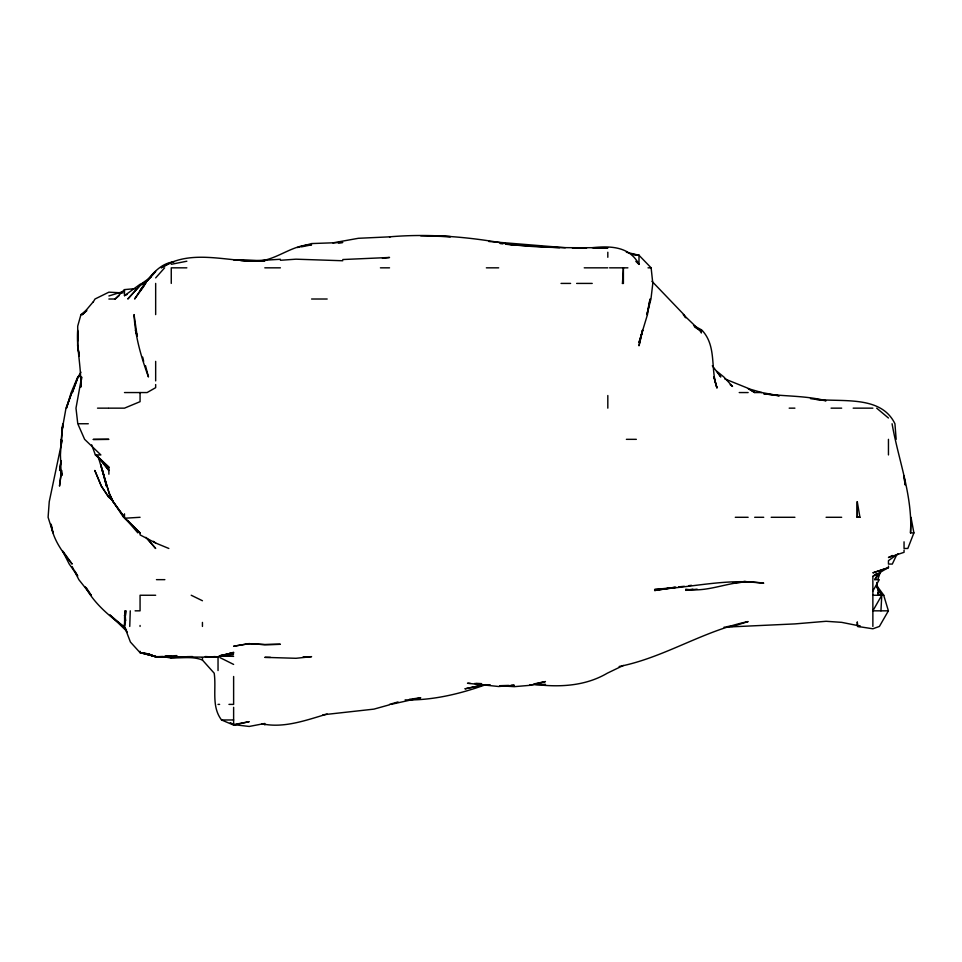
<?xml version="1.0" encoding="UTF-8"?>
<svg xmlns="http://www.w3.org/2000/svg" width="962" height="962" viewBox="0 0 962 962"><rect width="100%" height="100%" fill="white"/><g stroke="black" fill="none" stroke-linecap="round" stroke-linejoin="round"><path stroke-width="1.44" d="M80.688 386.892C81.493 367.893 76.539 349.194 77.706 330.194M61.207 445.009L62.783 423.749L61.243 439.333M77.706 331.397L77.609 345.791L79.281 355.94M61.303 445.009L61.388 439.333L60.426 454.93L61.003 470.514L62.121 475.276L61.436 470.514L59.512 486.111L61.616 470.514M913.9 532.888L910.521 532.888L910.978 517.291L913.9 532.888L907.827 548.472L904.052 548.472L904.052 541.822M129.75 626.43L130.267 610.834M880.952 610.834L881.769 595.25L876.574 586.159M910.521 532.888C912.746 495.731 898.364 459.968 892.075 423.749M623.4 267.833L623.4 283.417L622.462 283.417L623.4 267.833L609.595 267.833M81.024 386.892L81.289 382.635M81.469 379.81L81.65 376.972L75.986 408.153L77.778 423.749L84.62 439.333L100.866 454.93L95.382 454.93L91.655 444.805M61.027 460.594L59.62 470.514L61.111 460.594M63.011 423.749L62.121 429.906L65.993 408.153L71.813 392.556L66.45 408.153L71.164 392.556L77.706 377.068L79.834 374.891M647.438 311.772L646.861 314.598L650.961 299.014L652.801 283.417L651.13 267.833L638.996 255.255L626.358 252.236M648.027 308.934L650.059 299.014L647.474 314.598L638.996 342.556L642.712 330.194L638.996 345.791L642.4 330.194M62.121 440.428L49.242 501.695L48.1 517.291L53.042 532.888L51.226 524.374M93.302 439.538L108.886 439.333L93.302 439.333M86.568 310.149L80.952 314.598L77.706 326.154L77.706 340.981M877.765 579.653L880.218 572.57M77.213 379.473L72.294 392.556L77.706 377.645L80.94 372.174M77.706 378.174L80.279 374.891M896.644 554.966L892.303 564.069L888.455 564.069L888.455 560.666L898.051 553.799M872.871 591.029L879.28 579.653L874.771 579.653L877.56 574.458M883.693 595.25L888.395 610.834L879.412 626.43L872.871 628.787L857.611 626.43L857.274 622.149L857.611 626.43L860.389 626.43M93.302 301.864L94.997 299.014L108.886 292.171L123.064 292.917M874.771 579.653L882.443 569.636M80.952 314.598L82.443 314.598L93.302 301.731M143.687 286.532L134.608 299.014L144.805 283.417L155.664 271.464L144.865 283.417C152.321 273.677 161.039 263.191 174.098 261.784M155.664 277.898L164.622 267.833M108.886 299.014L115.139 299.014L124.483 289.61L135.822 288.576M82.443 314.598L86.784 310.69M115.139 299.014L119.288 295.49M872.871 579.653L872.871 576.382L876.214 573.749M124.483 289.61L124.483 295.671L140.067 284.307L143.266 283.417L140.067 285.486L127.778 299.014L141.931 283.417L151.082 277.044M872.871 576.382L888.455 567.616L872.871 572.835L888.455 567.724L888.455 566.137M171.26 262.578L161.267 267.833C192.063 247.258 230.639 263.468 264.803 260.942L233.622 259.704L249.206 261.171L280.399 259.271M892.351 555.507L888.455 557.515L904.052 552.32L904.052 550.06M124.483 295.671L127.08 294.42M623.4 665.439L607.287 673.208C585.497 686.05 560.016 687.409 535.521 684.487M727.777 626.43L732.539 626.43L748.135 621.572C703.342 630.723 664.213 657.683 619.155 666.498M108.886 295.959L123.064 291.546M327.176 714.032C306.277 720.141 283.922 728.499 262.109 723.821M125.589 620.767L124.856 610.834L124.459 626.43L125.781 610.834L124.459 626.43L130.411 642.027L140.067 652.681L155.664 656.637L202.441 657.13L218.037 656.878L233.622 652.38L219.444 656.264L233.622 652.669L219.444 655.795L233.622 653.847L219.444 655.892L233.622 656.324L219.444 656.144M389.538 704.388L398.04 701.935M297.402 247.547L311.58 243.566L342.761 242.46L338.504 242.929M389.538 704.785L373.941 709.126L322.919 714.79M390.981 704.388L420.719 697.763L409.379 699.314M485.918 684.595C460.173 693.903 432.563 700.552 405.122 699.891M483.08 684.98L465.151 688.792L483.08 684.98L490.175 684.776M332.84 242.881L358.345 238.299L389.538 236.844C431.301 233.225 473.22 237.217 514.273 245.238L505.759 244.216M163.889 656.661C176.491 659.98 189.911 654.954 202.441 660.052L214.201 673.208C216.498 688.864 211.147 706.397 221.549 719.973L233.622 725.095L249.206 721.68L233.622 724.614L230.291 722.63M534.114 683.91L545.442 681.565L529.858 685.341L514.273 686.664L500.096 685.81M301.659 246.813L311.58 244.829C291.943 244.613 277.14 260.005 257.72 261.207M171.26 264.297L186.844 261.219M692.856 589.117L685.774 590.367L697.113 589.177M389.538 236.82L390.656 236.652M688.6 585.714L691.438 585.317M260.558 261.195L264.803 260.654L240.704 260.425M675.853 587.337L654.581 589.502C691.017 587.782 727.164 578.018 763.72 583.188L743.879 581.481M684.355 586.291L678.679 586.868M675.853 587.349L654.581 590.536L674.434 587.325M382.443 258.345L389.538 257.467L342.761 259.536M622.462 283.417L623.4 283.345M280.399 260.281L295.983 259.187L342.761 260.75M732.539 582.9L748.135 581.854L745.297 581.589M124.483 513.816L124.483 518.241L140.067 517.291M559.619 247.739L514.273 244.901C540.139 247.787 566.221 247.775 592.219 247.691C610.173 245.815 629.581 246.212 638.996 264.382L638.996 255.255L631.914 254.196M165.584 656.108L176.924 655.615M303.078 656.974L311.58 656.661L295.983 658.297L264.803 657.347L270.478 657.371M500.096 685.69L508.597 685.413M511.435 685.317L514.273 685.233L498.677 686.507L467.496 683.26L470.322 683.393M529.858 684.788L545.442 684.319M143.975 652.657L155.664 656.806L171.26 656.361L165.584 656.505L171.26 657.491L186.844 656.878L171.26 657.491L155.664 656.661L140.067 652.489L155.664 656.565M147.162 653.775L155.664 656.769L162.746 656.577M186.844 656.661L192.52 656.553M724.037 627.188L794.913 623.905L826.093 621.284L841.678 622.354L860.112 626.046M186.844 267.833L171.26 267.833L171.26 283.417M264.803 267.833L280.399 267.833M380.423 267.833L389.538 267.833M486.363 267.833L498.677 267.833M584.235 267.833L607.816 267.833M624.025 267.833L627.897 267.833M648.015 267.833L651.13 267.833M561.038 283.417L570.598 283.417M576.635 283.417L592.219 283.417M311.58 299.014L327.176 299.014M124.483 392.556L147.09 392.556L155.664 387.674L155.664 384.547M739.225 392.556L748.135 392.556M761.832 392.556L748.135 388.624L754.725 392.556L761.832 392.556L779.316 395.815L763.72 393.723C784.499 396.464 805.615 395.562 826.093 400.745L814.754 399.194M97.523 408.153L108.285 408.153M108.886 408.153L124.483 408.153L140.067 401.671L140.067 392.556M789.177 408.153L794.913 408.153M831.072 408.153L841.678 408.153M853.174 408.153L872.871 408.153M78.824 423.749L88.3 423.749M626.394 439.333L636.339 439.333M735.305 517.291L748.135 517.291M754.677 517.291L763.72 517.291M771.175 517.291L794.913 517.291M826.093 517.291L841.678 517.291M857.274 517.291L859.932 517.291L857.274 501.695L857.274 517.291L857.274 501.695M156.457 579.653L164.863 579.653M155.664 595.25L140.067 595.25L140.067 610.834L135.101 610.834M872.871 595.25L883.801 595.25L877.067 586.074M888.395 610.834L872.871 610.834L881.769 595.25L876.574 586.964M218.037 704.388L219.613 704.388M228.956 704.388L233.622 704.388L233.622 676.49M221.549 719.973L233.622 719.973M592.219 247.691L607.816 248.004L593.638 247.739M420.719 235.81L450.541 236.652L436.303 236.111M474.579 683.501L481.661 683.681L475.998 683.513M147.871 653.655L155.664 656.757L171.26 657.154L155.664 656.661L147.871 653.811M685.774 589.189C707.19 592.664 727.019 582.142 748.135 581.854L743.879 581.493M565.295 247.727L488.756 241.486M810.497 398.617C837.926 403.282 880.218 393.314 894.937 423.749L896.163 439.333M213.78 656.577L218.037 656.806M205.267 656.541L218.037 657.299M541.197 684.451L545.442 684.92M233.622 724.614L249.206 726.454L264.803 723.472L264.803 724.915M500.096 243.53L502.922 243.879M631.914 254.353L638.996 255.255M857.274 516.75L859.932 517.291M724.735 378.86L748.135 388.323L754.725 392.556M127.597 520.406L140.067 532.888L140.067 534.884L155.664 543.025L168.843 548.472M191.222 595.25L202.441 600.745M219.985 657.611L233.622 664.429M693.566 325.577L701.358 329.75L701.358 332.972L699.578 330.194L683.309 314.598L685.774 317.773L683.886 314.598L652.008 281.337M694.552 326.996L699.578 330.194L701.959 330.194C717.051 346.224 710.124 368.819 716.955 387.854L713.792 376.972M730.182 384.716L732.539 386.435L723.845 376.972L716.955 371.356L720.791 376.972L712.313 365.74M153.379 541.329L155.664 543.025M876.671 408.153L888.455 418.013M95.382 454.93L108.886 467.207L108.886 474.218M124.483 518.241L140.067 532.888M635.834 261.339L638.996 264.382M108.886 467.207L96.116 454.93L108.886 470.514L101.984 460.918M126.443 630.952L109.969 614.983L123.521 626.43C108.718 615.608 94.108 603.282 85.353 586.856M112.638 500.709L108.886 496.729L113.324 501.695L108.886 495.286L123.533 517.291M126.443 629.785L124.483 627.561L127.393 632.383M145.875 537.337L155.664 548.472L147.174 538.455M126.395 519.516L137.855 532.888M62.951 551.25L72.138 564.069C62.722 552.477 52.982 539.598 51.046 524.374M86.496 588.047L91.186 595.25L78.848 579.653L72.15 566.546M74.988 571.212L77.706 575.985L69.24 564.069L62.77 551.358M124.483 617.808L125.577 620.274M877.741 592.652L878.715 595.25L876.767 582.491M125.445 618.097L124.483 615.319L125.433 622.27M98.064 456.349L108.886 492.243L102.309 470.514L106.433 486.111L102.73 470.514M136.917 334.451L134.043 314.598C135.053 336.111 141.125 356.878 148.461 376.972L145.49 365.632M714.032 376.972L716.955 387.854M142.689 357.13L143.663 361.375M77.706 345.791L79.281 355.712M904.052 476.178L905.062 484.692M904.052 475.962L905.062 484.656M888.455 439.333L888.455 454.93M872.871 580.675L872.871 626.43M607.816 252.236L607.816 257.287M607.816 395.526L607.816 408.153M233.622 707.323L233.622 725.095M218.037 657.611L218.037 670.538M202.441 622.414L202.441 626.43M202.441 657.611L202.441 660.052M155.664 283.417L155.664 314.598M155.664 361.375L155.664 380.892M140.067 625.48L140.067 626.43M140.067 651.274L140.067 652.681M145.635 283.417L140.067 290.692L145.635 283.417M249.206 643.578L233.622 646.236L249.206 643.662L264.803 644.588L280.399 644.287L264.803 644.648L249.206 643.662M586.555 247.847L572.378 248.028L586.555 247.859M171.26 657.491L164.165 656.565L171.26 657.515M124.483 517.291L112.999 501.695L108.886 492.544L113.203 501.695L124.483 517.291M108.886 497.45L101.335 486.111L94.829 470.514L101.335 486.111L108.886 497.45M137.121 335.786L135.438 330.194L137.121 335.87M102.128 470.514L101.022 464.85L102.092 470.514"/></g></svg>
